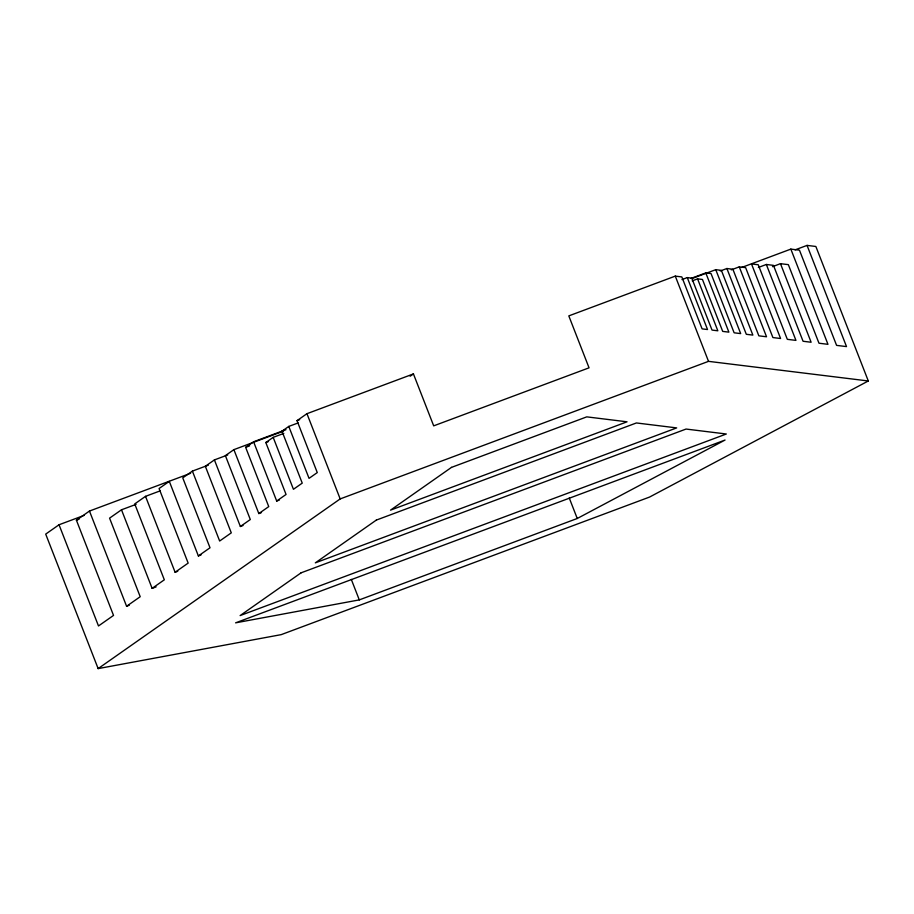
<?xml version="1.0" encoding="UTF-8"?>
<svg xmlns="http://www.w3.org/2000/svg" width="914" height="914" viewBox="0 0 914 914"><rect width="100%" height="100%" fill="white"/><g stroke="black" fill="none" stroke-linecap="round" stroke-linejoin="round"><path stroke-width="1.37" d="M84.328 515.313L59.033 524.762L45.7 534.107L98.141 668.602L281.215 634.636L649.546 497.067L868.3 380.978L815.859 246.472L807.062 245.398L795.077 249.865M59.033 524.762L98.495 625.964L113.53 615.419L76.41 520.203L89.469 511.052L190.626 473.269M136.129 504.334L121.493 509.795L109.577 518.147L140.208 596.716L126.589 606.268L89.469 511.052M160.156 490.875L145.52 496.348L134.735 503.911L164.326 579.807L152.124 588.365L121.493 509.795M208.369 465.135L192.397 471.11L182.754 477.873L210.014 547.783L198.372 555.941L169.307 481.37L159.082 488.522L188.158 563.104L175.111 572.255L145.52 496.348M227.723 454.944L214.413 459.913L205.33 466.277L231.288 532.862L219.657 541.019L192.397 471.11M283.146 431.248L233.893 449.642L225.381 455.618L250.31 519.529L240.371 526.498L214.413 459.913M233.893 449.642L258.822 513.565L268.75 506.607L245.649 447.346L253.589 441.77L284.208 430.334M253.589 441.77L276.691 501.032L286.059 494.463L265.814 442.536L273.183 437.36L283.831 433.385M273.183 437.36L293.44 489.298L302.237 483.129L281.98 431.191L288.79 426.415L298.113 422.942M288.79 426.415L309.046 478.353L317.272 472.584L297.027 420.646L306.955 413.688L413.436 373.917L433.693 425.855L589.05 367.828L568.805 315.89L675.286 276.119L681.844 276.931L702.101 328.869L707.527 329.531L687.282 277.593L681.958 279.581M410.135 376.237L413.436 373.917M98.141 668.602L340.179 498.918L708.521 361.35L868.3 380.978M577.248 518.489L725.053 440.045L235.595 622.845L359.293 599.892L577.248 518.489L569.262 498.004M297.027 420.646L299.689 419.652M691.133 278.359L705.779 272.898L711.023 273.537L734.125 332.799L740.683 333.599L715.765 269.676L693.132 278.13M281.98 431.191L285.979 429.706M245.649 447.346L249.636 445.849M692.252 280.849L697.576 278.861L702.455 279.456L722.7 331.394L728.881 332.148L705.779 272.898M720.243 271.001L726.893 268.51L732.891 269.253L758.849 335.838L766.538 336.775L739.277 266.865L731.291 269.847M265.814 442.536L268.476 441.542M741.597 267.505L790.85 249.111L799.464 250.162L836.584 345.378L846.513 346.6L807.062 245.398M76.41 520.203L79.072 519.209M758.357 267.471L766.343 264.477L773.461 265.357L803.063 341.265L811.118 342.247L780.476 263.678L772.49 266.671M276.691 501.032L279.353 500.038M258.822 513.565L261.484 512.571M240.371 526.498L243.033 525.504M198.372 555.941L201.034 554.947M175.111 572.255L177.773 571.261M152.124 588.365L156.123 586.879M126.589 606.268L129.251 605.274M780.476 263.678L788.348 264.649L818.978 343.218L827.97 344.327L790.85 249.111M739.277 266.865L745.641 267.642L772.901 337.563L780.579 338.5L751.502 263.929L758.254 264.752L787.32 339.334L795.945 340.385L766.343 264.477M715.765 269.676L721.386 270.373L746.304 334.296L752.862 335.095L726.893 268.51M687.282 277.593L691.772 278.142L712.029 330.08L717.833 330.799L697.576 278.861M675.286 276.119L708.521 361.35M306.955 413.688L340.179 498.918M351.307 579.407L359.293 599.892M301.129 572.804L240.119 615.579L726.322 434.001L686.048 429.054L301.129 572.804M376.328 520.089L315.319 562.864L676.68 427.901L636.407 422.954L376.328 520.089M451.516 467.374L390.518 510.149L627.038 421.811L586.765 416.864L451.516 467.374"/></g></svg>
